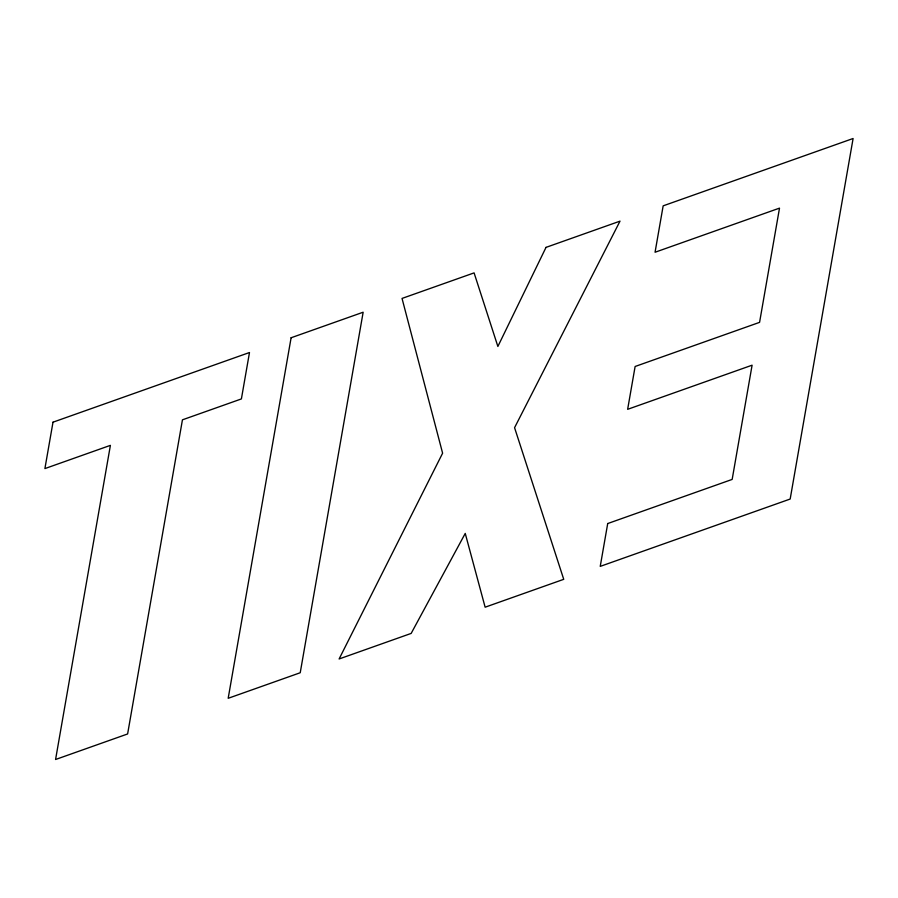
<?xml version="1.0" encoding="UTF-8"?>
<svg xmlns="http://www.w3.org/2000/svg" width="898" height="898" viewBox="0 0 898 898"><rect width="100%" height="100%" fill="white"/><g stroke="black" fill="none" stroke-linecap="round" stroke-linejoin="round"><path stroke-width="1.35" d="M53.004 422.183L44.9 468.588L110.398 445.363L55.575 759.495L127.617 733.958L182.44 419.826L241.394 398.925L249.487 352.521L53.004 422.183M291.109 337.76L228.182 698.296L300.224 672.748L363.151 312.223L291.109 337.76M607.71 523.545L600.234 566.38L790.173 499.041L853.1 138.505L663.162 205.844L655.057 252.248L779.509 208.134L759.573 322.36L635.122 366.485L627.646 409.32L752.097 365.194L732.162 479.42L607.71 523.545M546.029 247.377L497.874 346.46L474.088 272.891L402.035 298.428L442.613 453.198L339.118 658.964L411.161 633.416L465.243 533.423L485.133 607.194L563.731 579.322L514.565 427.684L620.013 221.144L546.029 247.377"/></g></svg>
